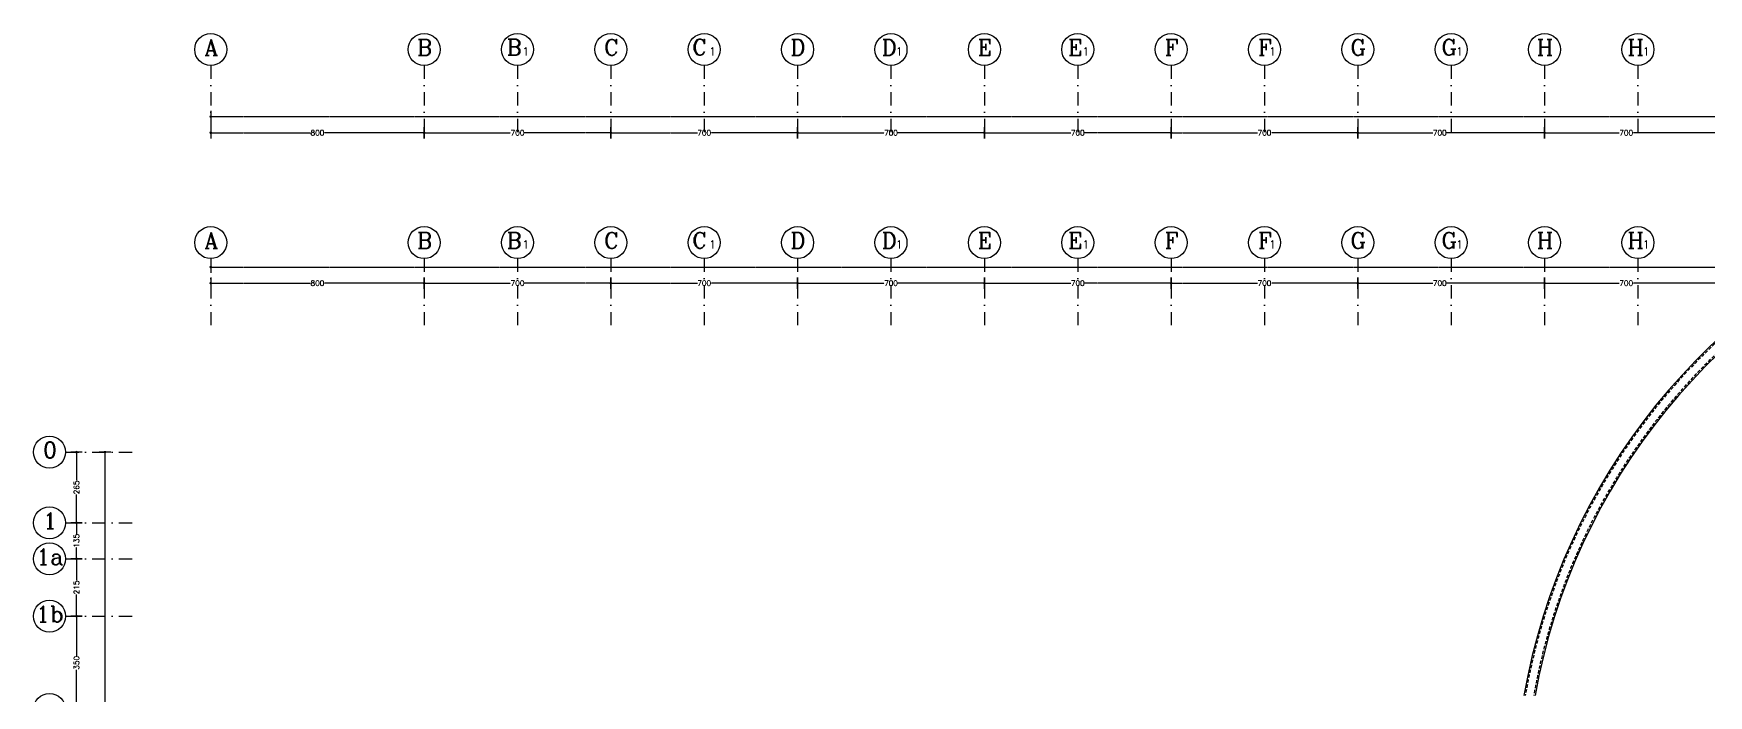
# Model space of a CAD drawing. Header units: inches. Extents: x 567429 to 582707, y 126347 to 133675.
# Drawn here: x 567429 to 573707, y 131193 to 133675 of the extents above; entities that cross this region are included whole.
import ezdxf
from ezdxf.enums import TextEntityAlignment as Align

# ---------------------------------------------------------------- set-up
doc = ezdxf.new("R2010")
doc.units = ezdxf.units.IN
doc.header["$MEASUREMENT"] = 0
doc.header["$PDMODE"] = 66
for name, pattern in [('DASHDOT2', [0.5, 0.25, -0.125, 0, -0.125]), ('DASHED2', [0.375, 0.25, -0.125]), ('HIDDEN', [0.375, 0.25, -0.125])]:
    doc.linetypes.add(name, pattern=pattern)
for name, color, linetype in [('2', 1, 'Continuous'), ('axx', 8, 'DASHED2'), ('DIM', 15, 'Continuous'), ('win', 1, 'Continuous')]:
    doc.layers.add(name, color=color, linetype=linetype)
doc.styles.add('ROMANS', font='romans.shx')
doc.styles.add('style1', font='romanc.shx', dxfattribs={"oblique": 5, "height": 25})
doc.dimstyles.new('DIM 1-100', dxfattribs={"dimtxt": 20, "dimasz": 1, "dimexe": 1, "dimexo": 0.08, "dimgap": 0.09, "dimtad": 0, "dimdec": 0, "dimzin": 0, "dimdsep": 46, "dimtxsty": 'ROMANS', "dimblk": 'KHAT', "dimcen": 0.09, "dimse1": 1, "dimse2": 1, "dimclrd": 15, "dimclre": 15, "dimclrt": 6, "dimadec": 0, "dimazin": 0, "dimtfac": 1, "dimtdec": 0, "dimtix": 1, "dimtmove": 2, "dimatfit": 3, "dimfxl": 1, "dimtolj": 1, "dimtzin": 0, "dimarcsym": 2})

# ---------------------------------------------------------------- blocks, each defined once
blk = doc.blocks.new('KHAT')
at = {"layer": 'DIM', "ltscale": 0.5}
blk.add_line((0, -21.5), (0, 21.5), dxfattribs=at)
at = {"layer": 'DIM', "ltscale": 0.5, "const_width": 4.75}
blk.add_lwpolyline([(-2.4, 0, 1), (2.4, 0, 1)], format="xyb", close=True, dxfattribs=at)
blk = doc.blocks.new('*D226')
at = {"color": 15, "lineweight": -2, "transparency": 16777216}
for p, q in [((801, 6931.2), (1124.2, 6931.2)), ((1499, 6931.2), (1175.8, 6931.2))]:
    blk.add_line(p, q, dxfattribs=at)
at = {"layer": 'Defpoints', "color": 0, "transparency": 16777216}
for p in [(800, 6931.2), (800, 6931.2), (1500, 6931.2)]:
    blk.add_point(p, dxfattribs=at)
at = {"color": 15, "lineweight": -2, "transparency": 16777216, "rotation": 180}
blk.add_blockref('KHAT', (800, 6931.2), dxfattribs=at)
at = {"color": 15, "lineweight": -2, "transparency": 16777216}
blk.add_blockref('KHAT', (1500, 6931.2), dxfattribs=at)
at = {"color": 6, "transparency": 16777216, "insert": (1150, 6931.2), "char_height": 20, "attachment_point": 5, "style": 'ROMANS'}
blk.add_mtext('\\A1;700', dxfattribs=at)
blk = doc.blocks.new('*D227')
at = {"color": 15, "lineweight": -2, "transparency": 16777216}
for p, q in [((1501, 6931.2), (1824.2, 6931.2)), ((2199, 6931.2), (1875.8, 6931.2))]:
    blk.add_line(p, q, dxfattribs=at)
at = {"layer": 'Defpoints', "color": 0, "transparency": 16777216}
for p in [(2200, 6931.2), (1500, 6850.8), (2200, 6850.8)]:
    blk.add_point(p, dxfattribs=at)
at = {"color": 15, "lineweight": -2, "transparency": 16777216, "rotation": 180}
blk.add_blockref('KHAT', (1500, 6931.2), dxfattribs=at)
at = {"color": 15, "lineweight": -2, "transparency": 16777216}
blk.add_blockref('KHAT', (2200, 6931.2), dxfattribs=at)
at = {"color": 6, "transparency": 16777216, "insert": (1850, 6931.2), "char_height": 20, "attachment_point": 5, "style": 'ROMANS'}
blk.add_mtext('\\A1;700', dxfattribs=at)
blk = doc.blocks.new('*D228')
at = {"color": 15, "lineweight": -2, "transparency": 16777216}
for p, q in [((2201, 6931.2), (2524.2, 6931.2)), ((2899, 6931.2), (2575.8, 6931.2))]:
    blk.add_line(p, q, dxfattribs=at)
at = {"layer": 'Defpoints', "color": 0, "transparency": 16777216}
for p in [(2900, 6931.2), (2200, 6850.8), (2900, 6850.8)]:
    blk.add_point(p, dxfattribs=at)
at = {"color": 15, "lineweight": -2, "transparency": 16777216, "rotation": 180}
blk.add_blockref('KHAT', (2200, 6931.2), dxfattribs=at)
at = {"color": 15, "lineweight": -2, "transparency": 16777216}
blk.add_blockref('KHAT', (2900, 6931.2), dxfattribs=at)
at = {"color": 6, "transparency": 16777216, "insert": (2550, 6931.2), "char_height": 20, "attachment_point": 5, "style": 'ROMANS'}
blk.add_mtext('\\A1;700', dxfattribs=at)
blk = doc.blocks.new('*D229')
at = {"color": 15, "lineweight": -2, "transparency": 16777216}
for p, q in [((2901, 6931.2), (3224.2, 6931.2)), ((3599, 6931.2), (3275.8, 6931.2))]:
    blk.add_line(p, q, dxfattribs=at)
at = {"layer": 'Defpoints', "color": 0, "transparency": 16777216}
for p in [(3600, 6931.2), (2900, 6850.8), (3600, 6850.8)]:
    blk.add_point(p, dxfattribs=at)
at = {"color": 15, "lineweight": -2, "transparency": 16777216, "rotation": 180}
blk.add_blockref('KHAT', (2900, 6931.2), dxfattribs=at)
at = {"color": 15, "lineweight": -2, "transparency": 16777216}
blk.add_blockref('KHAT', (3600, 6931.2), dxfattribs=at)
at = {"color": 6, "transparency": 16777216, "insert": (3250, 6931.2), "char_height": 20, "attachment_point": 5, "style": 'ROMANS'}
blk.add_mtext('\\A1;700', dxfattribs=at)
blk = doc.blocks.new('*D230')
at = {"color": 15, "lineweight": -2, "transparency": 16777216}
for p, q in [((3601, 6931.2), (3924.2, 6931.2)), ((4299, 6931.2), (3975.8, 6931.2))]:
    blk.add_line(p, q, dxfattribs=at)
at = {"layer": 'Defpoints', "color": 0, "transparency": 16777216}
for p in [(4300, 6931.2), (3600, 6850.8), (4300, 6850.8)]:
    blk.add_point(p, dxfattribs=at)
at = {"color": 15, "lineweight": -2, "transparency": 16777216, "rotation": 180}
blk.add_blockref('KHAT', (3600, 6931.2), dxfattribs=at)
at = {"color": 15, "lineweight": -2, "transparency": 16777216}
blk.add_blockref('KHAT', (4300, 6931.2), dxfattribs=at)
at = {"color": 6, "transparency": 16777216, "insert": (3950, 6931.2), "char_height": 20, "attachment_point": 5, "style": 'ROMANS'}
blk.add_mtext('\\A1;700', dxfattribs=at)
blk = doc.blocks.new('*D240')
at = {"color": 15, "lineweight": -2, "transparency": 16777216}
for p, q in [((4301, 6931.2), (4581.2, 6931.2)), ((4999, 6931.2), (4632.9, 6931.2))]:
    blk.add_line(p, q, dxfattribs=at)
at = {"layer": 'Defpoints', "color": 0, "transparency": 16777216}
for p in [(5000, 6931.2), (4300, 6885.4), (5000, 6885.4)]:
    blk.add_point(p, dxfattribs=at)
at = {"color": 15, "lineweight": -2, "transparency": 16777216, "rotation": 180}
blk.add_blockref('KHAT', (4300, 6931.2), dxfattribs=at)
at = {"color": 15, "lineweight": -2, "transparency": 16777216}
blk.add_blockref('KHAT', (5000, 6931.2), dxfattribs=at)
at = {"color": 6, "transparency": 16777216, "insert": (4607, 6931.2), "char_height": 20, "attachment_point": 5, "style": 'ROMANS'}
blk.add_mtext('\\A1;700', dxfattribs=at)
blk = doc.blocks.new('*D241')
at = {"color": 15, "lineweight": -2, "transparency": 16777216}
for p, q in [((5001, 6931.2), (5280.2, 6931.2)), ((5699, 6931.2), (5331.8, 6931.2))]:
    blk.add_line(p, q, dxfattribs=at)
at = {"layer": 'Defpoints', "color": 0, "transparency": 16777216}
for p in [(5700, 6931.2), (5000, 6885.4), (5700, 6885.4)]:
    blk.add_point(p, dxfattribs=at)
at = {"color": 15, "lineweight": -2, "transparency": 16777216, "rotation": 180}
blk.add_blockref('KHAT', (5000, 6931.2), dxfattribs=at)
at = {"color": 15, "lineweight": -2, "transparency": 16777216}
blk.add_blockref('KHAT', (5700, 6931.2), dxfattribs=at)
at = {"color": 6, "transparency": 16777216, "insert": (5306, 6931.2), "char_height": 20, "attachment_point": 5, "style": 'ROMANS'}
blk.add_mtext('\\A1;700', dxfattribs=at)
blk = doc.blocks.new('*D245')
at = {"color": 15, "lineweight": -2, "transparency": 16777216}
for p, q in [((1, 6991.5), (7034.2, 6991.5)), ((14549, 6991.5), (7121, 6991.5))]:
    blk.add_line(p, q, dxfattribs=at)
at = {"layer": 'Defpoints', "color": 0, "transparency": 16777216}
for p in [(0, 6991.2), (14550, 6991.5), (14550, 6931.2)]:
    blk.add_point(p, dxfattribs=at)
at = {"color": 15, "lineweight": -2, "transparency": 16777216, "rotation": 180}
blk.add_blockref('KHAT', (0, 6991.5), dxfattribs=at)
at = {"color": 15, "lineweight": -2, "transparency": 16777216}
blk.add_blockref('KHAT', (14550, 6991.5), dxfattribs=at)
at = {"color": 6, "transparency": 16777216, "insert": (7077.6, 6991.5), "char_height": 20, "attachment_point": 5, "style": 'ROMANS'}
blk.add_mtext('\\A1;14550', dxfattribs=at)
blk = doc.blocks.new('*D263')
at = {"color": 15, "lineweight": -2, "transparency": 16777216}
for p, q in [((1, 6931.2), (374.2, 6931.2)), ((799, 6931.2), (425.8, 6931.2))]:
    blk.add_line(p, q, dxfattribs=at)
at = {"layer": 'Defpoints', "color": 0, "transparency": 16777216}
for p in [(0, 7016.2), (0, 6931.2), (800, 6931.2)]:
    blk.add_point(p, dxfattribs=at)
at = {"color": 15, "lineweight": -2, "transparency": 16777216, "rotation": 180}
blk.add_blockref('KHAT', (0, 6931.2), dxfattribs=at)
at = {"color": 15, "lineweight": -2, "transparency": 16777216}
blk.add_blockref('KHAT', (800, 6931.2), dxfattribs=at)
at = {"color": 6, "transparency": 16777216, "insert": (400, 6931.2), "char_height": 20, "attachment_point": 5, "style": 'ROMANS'}
blk.add_mtext('\\A1;800', dxfattribs=at)
blk = doc.blocks.new('*D259')
at = {"color": 15, "lineweight": -2, "transparency": 16777216}
for p, q in [((-503.4, 5681.8), (-503.4, 5533.6)), ((-503.4, 5333.8), (-503.4, 5482))]:
    blk.add_line(p, q, dxfattribs=at)
at = {"layer": 'Defpoints', "color": 0, "transparency": 16777216}
for p in [(-503.4, 5682.8), (-503.4, 5682.8), (-503.4, 5332.8)]:
    blk.add_point(p, dxfattribs=at)
at = {"color": 15, "lineweight": -2, "transparency": 16777216}
for p, rotation in [((-503.4, 5682.8), 90), ((-503.4, 5332.8), 270)]:
    blk.add_blockref('KHAT', p, dxfattribs=dict(at, rotation=rotation))
at = {"color": 6, "transparency": 16777216, "insert": (-503.4, 5507.8), "char_height": 20, "attachment_point": 5, "rotation": 90, "style": 'ROMANS'}
blk.add_mtext('\\A1;350', dxfattribs=at)
blk = doc.blocks.new('*D260')
at = {"color": 15, "lineweight": -2, "transparency": 16777216}
for p, q in [((-503.4, 5896.8), (-503.4, 5816.1)), ((-503.4, 5683.8), (-503.4, 5764.5))]:
    blk.add_line(p, q, dxfattribs=at)
at = {"layer": 'Defpoints', "color": 0, "transparency": 16777216}
for p in [(-503.4, 5897.8), (-503.4, 5897.8), (-503.4, 5682.8)]:
    blk.add_point(p, dxfattribs=at)
at = {"color": 15, "lineweight": -2, "transparency": 16777216}
for p, rotation in [((-503.4, 5897.8), 90), ((-503.4, 5682.8), 270)]:
    blk.add_blockref('KHAT', p, dxfattribs=dict(at, rotation=rotation))
at = {"color": 6, "transparency": 16777216, "insert": (-503.4, 5790.3), "char_height": 20, "attachment_point": 5, "rotation": 90, "style": 'ROMANS'}
blk.add_mtext('\\A1;215', dxfattribs=at)
blk = doc.blocks.new('*D261')
at = {"color": 15, "lineweight": -2, "transparency": 16777216}
for p, q in [((-503.4, 6031.8), (-503.4, 5989.6)), ((-503.4, 5898.8), (-503.4, 5940.9))]:
    blk.add_line(p, q, dxfattribs=at)
at = {"layer": 'Defpoints', "color": 0, "transparency": 16777216}
for p in [(-503.4, 6032.8), (-503.4, 6032.8), (-503.4, 5897.8)]:
    blk.add_point(p, dxfattribs=at)
at = {"color": 15, "lineweight": -2, "transparency": 16777216}
for p, rotation in [((-503.4, 6032.8), 90), ((-503.4, 5897.8), 270)]:
    blk.add_blockref('KHAT', p, dxfattribs=dict(at, rotation=rotation))
at = {"color": 6, "transparency": 16777216, "insert": (-503.4, 5965.3), "char_height": 20, "attachment_point": 5, "rotation": 90, "style": 'ROMANS'}
blk.add_mtext('\\A1;135', dxfattribs=at)
blk = doc.blocks.new('*D267')
at = {"color": 15, "lineweight": -2, "transparency": 16777216}
for p, q in [((-503.4, 6296.8), (-503.4, 6191.1)), ((-503.4, 6033.8), (-503.4, 6139.5))]:
    blk.add_line(p, q, dxfattribs=at)
at = {"layer": 'Defpoints', "color": 0, "transparency": 16777216}
for p in [(-542, 6297.8), (-503.4, 6297.8), (-503.4, 6032.8)]:
    blk.add_point(p, dxfattribs=at)
at = {"color": 15, "lineweight": -2, "transparency": 16777216}
for p, rotation in [((-503.4, 6297.8), 90), ((-503.4, 6032.8), 270)]:
    blk.add_blockref('KHAT', p, dxfattribs=dict(at, rotation=rotation))
at = {"color": 6, "transparency": 16777216, "insert": (-503.4, 6165.3), "char_height": 20, "attachment_point": 5, "rotation": 90, "style": 'ROMANS'}
blk.add_mtext('\\A1;265', dxfattribs=at)
blk = doc.blocks.new('*D262')
at = {"color": 15, "lineweight": -2, "transparency": 16777216}
for p, q in [((-396.3, 6296.8), (-396.3, 3618.1)), ((-396.3, 868.8), (-396.3, 3547.4))]:
    blk.add_line(p, q, dxfattribs=at)
at = {"layer": 'Defpoints', "color": 0, "transparency": 16777216}
for p in [(-396.3, 6297.8), (-327.4, 6297.8), (-327.4, 867.8)]:
    blk.add_point(p, dxfattribs=at)
at = {"color": 15, "lineweight": -2, "transparency": 16777216}
for p, rotation in [((-396.3, 6297.8), 90), ((-396.3, 867.8), 270)]:
    blk.add_blockref('KHAT', p, dxfattribs=dict(at, rotation=rotation))
at = {"color": 6, "transparency": 16777216, "insert": (-396.3, 3582.8), "char_height": 20, "attachment_point": 5, "rotation": 90, "style": 'ROMANS'}
blk.add_mtext('\\A1;5430', dxfattribs=at)
blk = doc.blocks.new('Axes')
at = {"layer": 'axx', "linetype": 'DASHDOT2', "ltscale": 200}
for p, q in [((0, 7023.2), (0, 6773.2)), ((800, 7023.2), (800, 6773.2)), ((1150, 7023.2), (1150, 6773.2)), ((1500, 7023.2), (1500, 6773.2)), ((1850, 7023.2), (1850, 6773.2)), ((2200, 7023.2), (2200, 6773.2)), ((2550, 7023.2), (2550, 6773.2)), ((2900, 7023.2), (2900, 6773.2)), ((3250, 7023.2), (3250, 6773.2)), ((3600, 7023.2), (3600, 6773.2)), ((3950, 7023.2), (3950, 6773.2)), ((4300, 7023.2), (4300, 6773.2)), ((4650, 7023.2), (4650, 6773.2)), ((5000, 7023.2), (5000, 6773.2)), ((5350, 7023.2), (5350, 6773.2)), ((-544.3, 6297.8), (-294.3, 6297.8)), ((-544.3, 6032.8), (-294.3, 6032.8)), ((-544.3, 5897.8), (-294.3, 5897.8)), ((-544.3, 5682.8), (-294.3, 5682.8))]:
    blk.add_line(p, q, dxfattribs=at)
at = {"layer": 'axx', "color": 3, "linetype": 'Continuous'}
for centre in [(0, 7083.2), (800, 7083.2), (1150, 7083.2), (1500, 7083.2), (1850, 7083.2), (2200, 7083.2), (2550, 7083.2), (2900, 7083.2), (3250, 7083.2), (3600, 7083.2), (3950, 7083.2), (4300, 7083.2), (4650, 7083.2), (5000, 7083.2), (5350, 7083.2), (-604.3, 6297.8), (-604.3, 6032.8), (-604.3, 5897.8), (-604.3, 5682.8), (-604.3, 5332.8)]:
    blk.add_circle(centre, 60, dxfattribs=at)
at = {"layer": 'axx', "color": 6, "style": 'style1'}
for s, height, p in [('A', 60, (1.8, 7061)), ('B', 60, (801.8, 7061)), ('B', 60, (1137.6, 7061.4)), ('C', 60, (1501.8, 7061)), ('C', 60, (1832.1, 7061.7)), ('D', 60, (2201.8, 7061)), ('D', 60, (2543.4, 7061)), ('E', 60, (2901.8, 7061)), ('E', 60, (3240.7, 7060.8)), ('F', 60, (3601.8, 7061)), ('F', 60, (3951.8, 7061)), ('G', 60, (4301.8, 7061)), ('G', 60, (4642.7, 7061.6)), ('H', 60, (5001.8, 7061)), ('H', 60, (5341.7, 7060.7)), ('1', 30, (1180.7, 7061.3)), ('1', 30, (1880.7, 7061.3)), ('1', 30, (2580.7, 7061.3)), ('1', 30, (3280.7, 7061.3)), ('1', 30, (3980.7, 7061.3)), ('1', 30, (4680.7, 7061.3)), ('1', 30, (5380.7, 7061.3)), ('0', 60, (-602.5, 6275.6)), ('1', 60, (-602.5, 6010.6)), ('1a', 60, (-602.5, 5875.6)), ('1b', 60, (-602.5, 5660.6))]:
    blk.add_text(s, height=height, dxfattribs=at).set_placement(p, align=Align.CENTER)
for base, p1, p2, picture, middle in [((0, 6931.2), (800, 6931.2), (0, 7019.9), '*D263', (400, 6931.2)), ((800, 6931.2), (1500, 6931.2), (800, 6931.2), '*D226', (1150, 6931.2)), ((2200, 6931.2), (1500, 6850.8), (2200, 6850.8), '*D227', (1850, 6931.2)), ((2900, 6931.2), (2200, 6850.8), (2900, 6850.8), '*D228', (2550, 6931.2)), ((3600, 6931.2), (2900, 6850.8), (3600, 6850.8), '*D229', (3250, 6931.2)), ((4300, 6931.2), (3600, 6850.8), (4300, 6850.8), '*D230', (3950, 6931.2))]:
    dim = blk.add_linear_dim(base=base, p1=p1, p2=p2, dimstyle='DIM 1-100')
    dim.commit()
    dim.dimension.update_dxf_attribs({"geometry": picture, "text_midpoint": middle})
for base, p1, p2, picture, middle in [((14550, 6991.5), (0, 6991.2), (14550, 6931.2), '*D245', (7077.6, 6991.5)), ((5000, 6931.2), (4300, 6885.4), (5000, 6885.4), '*D240', (4607, 6931.2)), ((5700, 6931.2), (5000, 6885.4), (5700, 6885.4), '*D241', (5306, 6931.2))]:
    dim = blk.add_linear_dim(base=base, p1=p1, p2=p2, dimstyle='DIM 1-100')
    dim.commit()
    dim.dimension.update_dxf_attribs({"geometry": picture, "text_midpoint": middle, "dimtype": 128})
for base, p1, p2, picture, middle in [((-503.4, 6297.8), (-503.4, 6032.8), (-542.3, 6297.8), '*D267', (-503.4, 6165.3)), ((-396.3, 6297.8), (-327.4, 867.8), (-327.4, 6297.8), '*D262', (-396.3, 3582.8)), ((-503.4, 6032.8), (-503.4, 5897.8), (-503.4, 6032.8), '*D261', (-503.4, 5965.3)), ((-503.4, 5897.8), (-503.4, 5682.8), (-503.4, 5897.8), '*D260', (-503.4, 5790.3)), ((-503.4, 5682.8), (-503.4, 5332.8), (-503.4, 5682.8), '*D259', (-503.4, 5507.8))]:
    dim = blk.add_linear_dim(base=base, p1=p1, p2=p2, angle=90, dimstyle='DIM 1-100')
    dim.commit()
    dim.dimension.update_dxf_attribs({"geometry": picture, "text_midpoint": middle})

msp = doc.modelspace()

# ---------------------------------------------------------------- linework, layer by layer
at = {"layer": '2', "color": 15, "ltscale": 2}
for radius, start, end in [(2388.5, 54.09539, 170.02691), (2347.5, 53.77242, 169.8509)]:
    msp.add_arc((575368, 130779.1), radius, start, end, dxfattribs=at)
at = {"layer": 'axx', "color": 15, "linetype": 'DASHDOT2', "ltscale": 200}
for p, q in [((568093, 133554.7), (568093, 133304.7)), ((568893, 133554.7), (568893, 133304.7)), ((569243, 133554.7), (569243, 133304.7)), ((569593, 133554.7), (569593, 133304.7)), ((569943, 133554.7), (569943, 133304.7)), ((570293, 133554.7), (570293, 133304.7)), ((570643, 133554.7), (570643, 133304.7)), ((570993, 133554.7), (570993, 133304.7)), ((571343, 133554.7), (571343, 133304.7)), ((571693, 133554.7), (571693, 133304.7)), ((572043, 133554.7), (572043, 133304.7)), ((572393, 133554.7), (572393, 133304.7)), ((572743, 133554.7), (572743, 133304.7)), ((573093, 133554.7), (573093, 133304.7)), ((573443, 133554.7), (573443, 133304.7)), ((567548.7, 132105.3), (567798.7, 132105.3)), ((567548.7, 131840.3), (567798.7, 131840.3)), ((567548.7, 131705.3), (567798.7, 131705.3)), ((567548.7, 131490.3), (567798.7, 131490.3))]:
    msp.add_line(p, q, dxfattribs=at)
at = {"layer": 'axx', "color": 15}
for p, q in [((568094, 133362.9), (575127.2, 133362.9)), ((568094, 133302.6), (568467.2, 133302.6)), ((568892, 133302.6), (568518.8, 133302.6)), ((568894, 133302.6), (569217.2, 133302.6)), ((569592, 133302.6), (569268.8, 133302.6)), ((569594, 133302.6), (569917.2, 133302.6)), ((570292, 133302.6), (569968.8, 133302.6)), ((570294, 133302.6), (570617.2, 133302.6)), ((570992, 133302.6), (570668.8, 133302.6)), ((570994, 133302.6), (571317.2, 133302.6)), ((571692, 133302.6), (571368.8, 133302.6)), ((571694, 133302.6), (572017.2, 133302.6)), ((572392, 133302.6), (572068.8, 133302.6)), ((572394, 133302.6), (572674.2, 133302.6)), ((573092, 133302.6), (572725.8, 133302.6)), ((573094, 133302.6), (573373.2, 133302.6)), ((573792, 133302.6), (573424.8, 133302.6)), ((567589.6, 132104.3), (567589.6, 131998.6)), ((567696.7, 132104.3), (567696.7, 129425.6)), ((567589.6, 131841.3), (567589.6, 131947)), ((567589.6, 131839.3), (567589.6, 131797.2)), ((567589.6, 131706.3), (567589.6, 131748.4)), ((567589.6, 131704.3), (567589.6, 131623.6)), ((567589.6, 131491.3), (567589.6, 131572)), ((567589.6, 131489.3), (567589.6, 131341.1)), ((567589.6, 131141.3), (567589.6, 131289.5))]:
    msp.add_line(p, q, dxfattribs=at)
at = {"layer": 'axx', "color": 15, "linetype": 'Continuous'}
for centre in [(568093, 133614.7), (568893, 133614.7), (569243, 133614.7), (569593, 133614.7), (569943, 133614.7), (570293, 133614.7), (570643, 133614.7), (570993, 133614.7), (571343, 133614.7), (571693, 133614.7), (572043, 133614.7), (572393, 133614.7), (572743, 133614.7), (573093, 133614.7), (573443, 133614.7), (567488.7, 132105.3), (567488.7, 131840.3), (567488.7, 131705.3), (567488.7, 131490.3), (567488.7, 131140.3)]:
    msp.add_circle(centre, 60, dxfattribs=at)
at = {"layer": 'DIM', "color": 15, "ltscale": 0.5}
msp.add_line((568093, 133384.3), (568093, 133341.4), dxfattribs=at)
at = {"layer": 'DIM', "color": 15, "ltscale": 0.5, "const_width": 4.75, "elevation": 0}
msp.add_lwpolyline([(568095.4, 133362.9, 1), (568090.6, 133362.9, 1)], format="xyb", close=True, dxfattribs=at)
at = {"layer": 'win', "color": 15, "linetype": 'HIDDEN', "ltscale": 50}
for radius, start, end in [(2383.5, 54.05647, 170.00577), (2352.5, 53.81227, 169.87269)]:
    msp.add_arc((575368, 130779.1), radius, start, end, dxfattribs=at)

# ---------------------------------------------------------------- block references
at = {"layer": 'axx', "color": 15}
for p, rotation in [((568093, 133302.6), 180), ((568893, 133302.6), 180), ((569593, 133302.6), 180), ((570293, 133302.6), 180), ((570993, 133302.6), 180), ((571693, 133302.6), 180), ((572393, 133302.6), 180), ((573093, 133302.6), 180), ((567589.6, 132105.3), 90), ((567696.7, 132105.3), 90), ((567589.6, 131840.3), 270), ((567589.6, 131840.3), 90), ((567589.6, 131705.3), 90), ((567589.6, 131705.3), 270), ((567589.6, 131490.3), 270), ((567589.6, 131490.3), 90)]:
    msp.add_blockref('KHAT', p, dxfattribs=dict(at, rotation=rotation))
for p in [(568893, 133302.6), (569593, 133302.6), (570293, 133302.6), (570993, 133302.6), (571693, 133302.6), (572393, 133302.6), (573093, 133302.6)]:
    msp.add_blockref('KHAT', p, dxfattribs=at)
at = {"layer": 'axx'}
msp.add_blockref('Axes', (568093, 125807.5), dxfattribs=at)

# ---------------------------------------------------------------- texts
at = {"layer": 'axx', "color": 15, "style": 'style1'}
for s, height, p in [('A', 60, (568094.8, 133592.5)), ('B', 60, (568894.8, 133592.5)), ('B', 60, (569230.6, 133592.9)), ('1', 30, (569273.7, 133592.7)), ('C', 60, (569594.8, 133592.5)), ('C', 60, (569925.1, 133593.2)), ('1', 30, (569973.7, 133592.7)), ('D', 60, (570294.8, 133592.5)), ('D', 60, (570636.4, 133592.5)), ('1', 30, (570673.7, 133592.7)), ('E', 60, (570994.8, 133592.5)), ('E', 60, (571333.7, 133592.3)), ('1', 30, (571373.7, 133592.7)), ('F', 60, (571694.8, 133592.5)), ('F', 60, (572044.8, 133592.5)), ('1', 30, (572073.7, 133592.7)), ('G', 60, (572394.8, 133592.5)), ('G', 60, (572735.7, 133593)), ('1', 30, (572773.7, 133592.7)), ('H', 60, (573094.8, 133592.5)), ('H', 60, (573434.7, 133592.1)), ('1', 30, (573473.7, 133592.7)), ('0', 60, (567490.5, 132083.2)), ('1', 60, (567490.5, 131818.2)), ('1a', 60, (567490.5, 131683.2)), ('1b', 60, (567490.5, 131468.2))]:
    msp.add_text(s, height=height, dxfattribs=at).set_placement(p, align=Align.CENTER)
at = {"layer": 'axx', "color": 15, "char_height": 20, "attachment_point": 5, "style": 'ROMANS'}
for s, insert in [('\\A1;800', (568493, 133302.6)), ('\\A1;700', (569243, 133302.6)), ('\\A1;700', (569943, 133302.6)), ('\\A1;700', (570643, 133302.6)), ('\\A1;700', (571343, 133302.6)), ('\\A1;700', (572043, 133302.6)), ('\\A1;700', (572700, 133302.6)), ('\\A1;700', (573399, 133302.6))]:
    msp.add_mtext(s, dxfattribs=dict(at, insert=insert))
at = {"layer": 'axx', "color": 15, "char_height": 20, "attachment_point": 5, "rotation": 90, "style": 'ROMANS'}
for s, insert in [('\\A1;265', (567589.6, 131972.8)), ('\\A1;135', (567589.6, 131772.8)), ('\\A1;215', (567589.6, 131597.8)), ('\\A1;350', (567589.6, 131315.3))]:
    msp.add_mtext(s, dxfattribs=dict(at, insert=insert))

doc.saveas('drawing.dxf')
